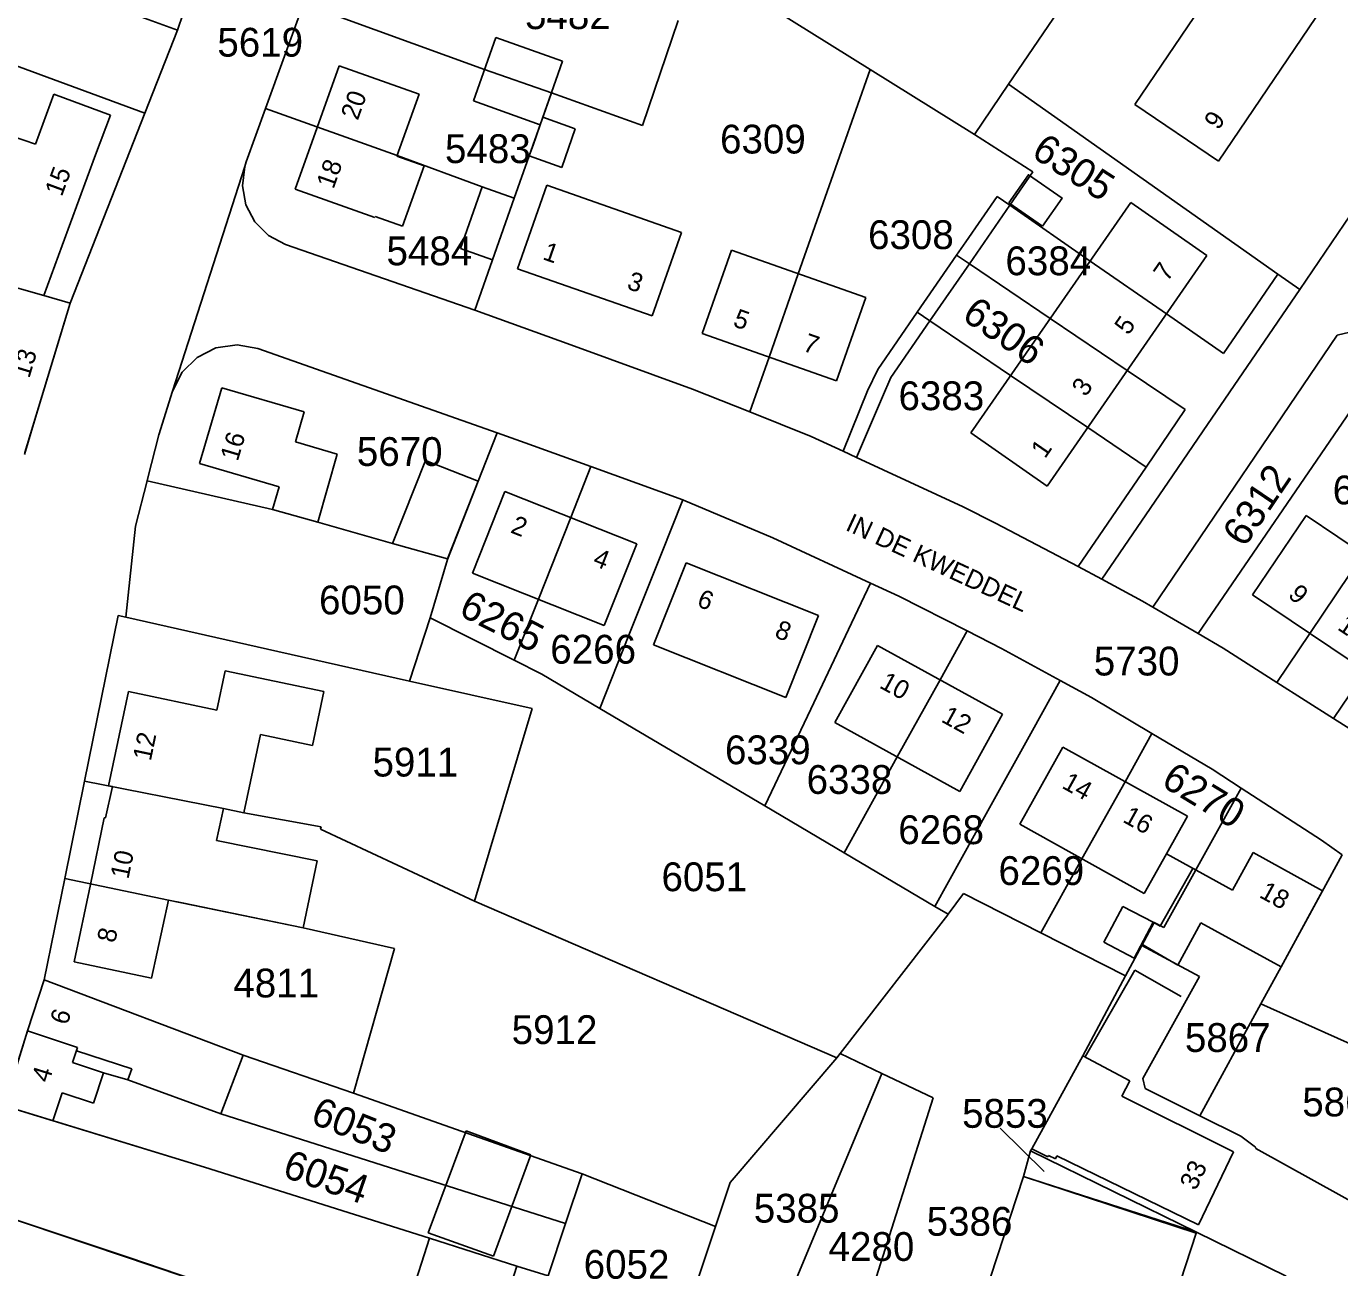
# Model space of a CAD drawing. Extents: x 191922 to 199923, y 328959 to 333350.
# Drawn here: x 196713.8 to 196836.9, y 331297.2 to 331413.5 of the extents above; entities that cross this region are included whole.
import ezdxf

# ---------------------------------------------------------------- set-up
doc = ezdxf.new("R2010")
doc.units = 0
for name, color, linetype in [('bouwvlak', 7, 'Continuous'), ('enkelbestemming', 7, 'Continuous'), ('Level 18', 7, 'Continuous'), ('Level 20', 7, 'Continuous'), ('Level 6', 7, 'Continuous'), ('maatvoering - maximum aantal wooneenheden', 7, 'Continuous'), ('Maatvoering_symbolen', 7, 'Continuous'), ('recreatiewoning', 7, 'Continuous')]:
    doc.layers.add(name, color=color, linetype=linetype)

msp = doc.modelspace()

# ---------------------------------------------------------------- linework, layer by layer
at = {"layer": 'bouwvlak'}
msp.add_line((196805.09, 331310.23), (196809.21, 331306.18), dxfattribs=at)
at = {"layer": 'Level 18'}
msp.add_line((196754.51, 331392.7), (196757.53, 331391.64), dxfattribs=at)
msp.add_lwpolyline([(196751.23, 331372.82), (196756.17, 331370.89), (196753.32, 331363.6)], dxfattribs=at)
at = {"layer": 'Level 20'}
for p, q in [((196802.21, 331391.28), (196806, 331396.76)), ((196798.52, 331385.92), (196802.21, 331391.28)), ((196794.86, 331380.62), (196798.52, 331385.92)), ((196794.06, 331378.8), (196794.86, 331380.62)), ((196791.62, 331373.12), (196794.06, 331378.8))]:
    msp.add_line(p, q, dxfattribs=at)
at = {"layer": 'Level 6'}
for p, q in [((196805.88, 331408.1), (196815.53, 331422.38)), ((196730.82, 331421.53), (196728, 331413.18)), ((196708.71, 331420.22), (196728, 331413.18)), ((196776.77, 331419.56), (196792.91, 331409.48)), ((196736.25, 331405.82), (196739.81, 331415.63)), ((196739.81, 331415.63), (196756.76, 331409.48)), ((196771.59, 331404.24), (196774.91, 331414.07)), ((196724.95, 331405.4), (196728, 331413.18)), ((196711.99, 331410.17), (196724.95, 331405.4)), ((196756.76, 331409.48), (196763.05, 331407.3)), ((196788.89, 331398.05), (196792.91, 331409.48)), ((196792.91, 331409.48), (196802.68, 331403.38)), ((196759.56, 331397.43), (196763.05, 331407.3)), ((196763.05, 331407.3), (196771.59, 331404.24)), ((196805.88, 331408.1), (196802.68, 331403.38)), ((196805.88, 331408.1), (196831.12, 331390.3)), ((196717.93, 331387.57), (196724.95, 331405.4)), ((196734.43, 331400.82), (196736.25, 331405.82)), ((196736.25, 331405.82), (196748.58, 331401.41)), ((196833.17, 331388.86), (196843.55, 331404.19)), ((196808.17, 331399.9), (196802.68, 331403.38)), ((196748.58, 331401.41), (196756.55, 331398.49)), ((196727.54, 331379.33), (196734.3, 331400.38)), ((196734.08, 331398.59), (196734.3, 331400.38)), ((196734.3, 331400.38), (196734.43, 331400.82)), ((196806, 331396.76), (196808.17, 331399.9)), ((196734.4, 331396.8), (196734.08, 331398.59)), ((196755.86, 331386.93), (196759.56, 331397.43)), ((196756.55, 331398.49), (196759.56, 331397.43)), ((196786.18, 331390.34), (196788.89, 331398.05)), ((196801.89, 331393.34), (196804.82, 331397.58)), ((196806, 331396.76), (196804.82, 331397.58)), ((196735.24, 331395.2), (196734.4, 331396.8)), ((196813.53, 331391.53), (196806, 331396.76)), ((196736.52, 331393.92), (196735.24, 331395.2)), ((196738.12, 331393.07), (196736.52, 331393.92)), ((196755.86, 331386.93), (196738.12, 331393.07)), ((196801.89, 331393.34), (196801.02, 331392.08)), ((196801.02, 331392.08), (196797.33, 331386.73)), ((196802.21, 331391.28), (196801.02, 331392.08)), ((196809.79, 331386.15), (196802.21, 331391.28)), ((196820.67, 331386.57), (196813.53, 331391.53)), ((196708.77, 331390.21), (196715.48, 331388.29)), ((196783.44, 331382.53), (196786.18, 331390.34)), ((196826.03, 331382.85), (196831.12, 331390.3)), ((196831.12, 331390.3), (196833.17, 331388.86)), ((196824.52, 331376.2), (196833.17, 331388.86)), ((196713.71, 331373.57), (196717.93, 331387.57)), ((196715.48, 331388.29), (196717.93, 331387.57)), ((196764.87, 331383.68), (196755.86, 331386.93)), ((196797.33, 331386.73), (196793.62, 331381.36)), ((196798.52, 331385.92), (196797.33, 331386.73)), ((196820.67, 331386.57), (196826.03, 331382.85)), ((196836.67, 331384.59), (196843.96, 331386.3)), ((196806.08, 331380.8), (196798.52, 331385.92)), ((196809.79, 331386.15), (196817.01, 331381.27)), ((196819.42, 331359.08), (196836.67, 331384.59)), ((196729.84, 331382.5), (196731.61, 331383.39)), ((196731.61, 331383.39), (196733.58, 331383.67)), ((196733.58, 331383.67), (196735.53, 331383.32)), ((196735.53, 331383.32), (196757.95, 331375.43)), ((196776.27, 331379.52), (196764.87, 331383.68)), ((196783.44, 331382.53), (196781.63, 331377.38)), ((196728.43, 331381.1), (196729.84, 331382.5)), ((196793.62, 331381.36), (196792.67, 331379.36)), ((196727.54, 331379.33), (196728.43, 331381.1)), ((196806.08, 331380.8), (196813.3, 331375.91)), ((196817.01, 331381.27), (196822.45, 331377.6)), ((196726.24, 331375.23), (196727.54, 331379.33)), ((196781.63, 331377.38), (196776.27, 331379.52)), ((196792.67, 331379.36), (196790.38, 331373.7)), ((196818.77, 331372.21), (196822.45, 331377.6)), ((196838.36, 331378.11), (196823.64, 331356.6)), ((196787.38, 331375.09), (196781.63, 331377.38)), ((196725.22, 331371.2), (196726.24, 331375.23)), ((196756.19, 331370.88), (196757.95, 331375.43)), ((196757.95, 331375.43), (196760.59, 331374.5)), ((196813.3, 331375.91), (196818.77, 331372.21)), ((196820.84, 331370.81), (196824.52, 331376.2)), ((196760.59, 331374.5), (196766.75, 331372.26)), ((196790.38, 331373.7), (196787.38, 331375.09)), ((196791.62, 331373.12), (196790.38, 331373.7)), ((196801.63, 331368.49), (196791.62, 331373.12)), ((196764.86, 331367.49), (196766.75, 331372.26)), ((196766.75, 331372.26), (196775.35, 331369.14)), ((196818.77, 331372.21), (196812.4, 331362.9)), ((196724.07, 331366.67), (196725.15, 331370.94)), ((196725.15, 331370.94), (196725.22, 331371.2)), ((196736.9, 331368.24), (196725.15, 331370.94)), ((196753.32, 331363.6), (196756.19, 331370.88)), ((196814.63, 331361.72), (196820.84, 331370.81)), ((196773.35, 331364.11), (196775.35, 331369.14)), ((196775.35, 331369.14), (196775.42, 331369.12)), ((196775.42, 331369.12), (196783.79, 331365.58)), ((196736.9, 331368.24), (196741.14, 331367.05)), ((196804.66, 331366.97), (196801.63, 331368.49)), ((196723.15, 331358.14), (196724.07, 331366.67)), ((196741.14, 331367.05), (196748.14, 331365.06)), ((196764.86, 331367.49), (196761.82, 331359.82)), ((196812.4, 331362.9), (196804.66, 331366.97)), ((196783.79, 331365.58), (196792.95, 331361.33)), ((196748.14, 331365.06), (196753.32, 331363.6)), ((196773.35, 331364.11), (196770.31, 331356.46)), ((196751.69, 331358.09), (196753.3, 331363.55)), ((196753.3, 331363.55), (196753.32, 331363.6)), ((196814.63, 331361.72), (196812.4, 331362.9)), ((196818.43, 331359.66), (196814.63, 331361.72)), ((196790.9, 331357), (196792.95, 331361.33)), ((196792.95, 331361.33), (196795.61, 331360.1)), ((196761.82, 331359.82), (196759.56, 331354.12)), ((196795.61, 331360.1), (196802, 331356.85)), ((196819.42, 331359.08), (196818.43, 331359.66)), ((196719.28, 331342.78), (196722.43, 331358.31)), ((196722.43, 331358.31), (196723.15, 331358.14)), ((196723.15, 331358.14), (196737.41, 331354.93)), ((196749.73, 331352.16), (196751.69, 331358.09)), ((196759.56, 331354.12), (196751.69, 331358.09)), ((196823.64, 331356.6), (196819.42, 331359.08)), ((196790.9, 331357), (196787.35, 331349.52)), ((196799.46, 331352.28), (196802, 331356.85)), ((196802, 331356.85), (196805.21, 331355.22)), ((196770.31, 331356.46), (196767.59, 331349.6)), ((196825.98, 331355.23), (196823.64, 331356.6)), ((196834.12, 331356.62), (196831.03, 331352.02)), ((196737.41, 331354.93), (196749.73, 331352.16)), ((196805.21, 331355.22), (196810.73, 331352.22)), ((196831.03, 331352.02), (196825.98, 331355.23)), ((196762.16, 331352.81), (196759.56, 331354.12)), ((196839.34, 331353.09), (196836.35, 331348.64)), ((196761.23, 331349.57), (196749.73, 331352.16)), ((196767.59, 331349.6), (196762.16, 331352.81)), ((196795.46, 331345.04), (196799.46, 331352.28)), ((196808.12, 331347.51), (196810.73, 331352.22)), ((196810.73, 331352.22), (196813.66, 331350.62)), ((196836.35, 331348.64), (196831.03, 331352.02)), ((196813.66, 331350.62), (196819.32, 331347.25)), ((196761.23, 331349.57), (196755.84, 331331.51)), ((196783.05, 331340.45), (196767.59, 331349.6)), ((196787.35, 331349.52), (196783.05, 331340.45)), ((196839.06, 331346.92), (196836.35, 331348.64)), ((196808.12, 331347.51), (196804.11, 331340.26)), ((196816.8, 331342.72), (196819.32, 331347.25)), ((196819.32, 331347.25), (196824.96, 331343.89)), ((196795.46, 331345.04), (196790.48, 331336.05)), ((196824.96, 331343.89), (196827.68, 331342.12)), ((196717.43, 331333.64), (196719.28, 331342.78)), ((196732.3, 331340.2), (196719.28, 331342.78)), ((196816.8, 331342.72), (196812.76, 331335.48)), ((196826.23, 331339.52), (196827.68, 331342.12)), ((196827.68, 331342.12), (196835.21, 331337.25)), ((196734.22, 331339.79), (196732.3, 331340.2)), ((196734.22, 331339.79), (196741.46, 331338.49)), ((196790.48, 331336.05), (196783.05, 331340.45)), ((196804.11, 331340.26), (196798.99, 331331.01)), ((196820.42, 331329.06), (196826.23, 331339.52)), ((196741.46, 331338.49), (196741.39, 331338.27)), ((196741.39, 331338.27), (196755.84, 331331.51)), ((196835.21, 331337.25), (196837.16, 331335.87)), ((196798.99, 331331.01), (196790.48, 331336.05)), ((196837.16, 331335.87), (196831.42, 331325.38)), ((196812.76, 331335.48), (196808.9, 331328.56)), ((196715.51, 331324.16), (196717.43, 331333.64)), ((196727.15, 331331.63), (196717.43, 331333.64)), ((196800.21, 331330.29), (196801.65, 331332.23)), ((196801.65, 331332.23), (196808.9, 331328.56)), ((196727.15, 331331.63), (196728.45, 331331.36)), ((196728.45, 331331.36), (196739.78, 331329.01)), ((196755.84, 331331.51), (196789.79, 331316.83)), ((196800.21, 331330.29), (196798.99, 331331.01)), ((196790.1, 331317.23), (196800.19, 331330.25)), ((196800.19, 331330.25), (196800.21, 331330.29)), ((196739.78, 331329.01), (196748.34, 331327.08)), ((196808.9, 331328.56), (196816.84, 331324.54)), ((196818.38, 331327.37), (196819.53, 331329.51)), ((196819.53, 331329.51), (196820.42, 331329.06)), ((196816.84, 331324.54), (196818.38, 331327.37)), ((196823.77, 331324.46), (196818.38, 331327.37)), ((196748.34, 331327.08), (196744.49, 331313.52)), ((196831.42, 331325.38), (196829.52, 331321.89)), ((196713.95, 331319.38), (196715.51, 331324.16)), ((196715.51, 331324.16), (196734.15, 331317.1)), ((196816.84, 331324.54), (196812.86, 331317.03)), ((196818.46, 331314.91), (196823.77, 331324.46)), ((196829.52, 331321.89), (196823.8, 331311.4)), ((196829.52, 331321.89), (196840.61, 331316.93)), ((196711.78, 331312.33), (196713.95, 331319.38)), ((196713.95, 331319.38), (196718.64, 331317.81)), ((196718.64, 331317.81), (196718.17, 331316.41)), ((196718.17, 331316.41), (196721.08, 331315.43)), ((196734.15, 331317.1), (196744.49, 331313.52)), ((196779.81, 331305.16), (196789.79, 331316.83)), ((196789.79, 331316.83), (196790.1, 331317.23)), ((196790.1, 331317.23), (196794.02, 331315.36)), ((196812.86, 331317.03), (196808.06, 331308.3)), ((196721.08, 331315.43), (196723.36, 331314.77)), ((196794.02, 331315.36), (196785.37, 331294.58)), ((196798.81, 331313.08), (196794.02, 331315.36)), ((196818.68, 331313.96), (196818.46, 331314.91)), ((196723.36, 331314.77), (196732.05, 331311.58)), ((196823.8, 331311.4), (196818.68, 331313.96)), ((196744.49, 331313.52), (196765.92, 331305.98)), ((196792.32, 331292.59), (196798.81, 331313.08)), ((196711.78, 331312.33), (196730.52, 331306.58)), ((196732.05, 331311.58), (196764.36, 331301.31)), ((196823.8, 331311.4), (196827.65, 331309.48)), ((196827.65, 331309.48), (196829.03, 331308.45)), ((196807.28, 331305.72), (196807.95, 331308.11)), ((196808.06, 331308.3), (196807.95, 331308.11)), ((196807.95, 331308.11), (196823.49, 331300.5)), ((196829.03, 331308.45), (196829.05, 331308.34)), ((196829.05, 331308.34), (196858.11, 331292.23)), ((196730.52, 331306.58), (196751.61, 331299.93)), ((196765.92, 331305.98), (196764.36, 331301.31)), ((196765.92, 331305.98), (196778.43, 331301.03)), ((196778.43, 331301.03), (196779.81, 331305.16)), ((196799.89, 331283.15), (196807.28, 331305.72)), ((196823.49, 331300.5), (196807.28, 331305.72)), ((196708.83, 331302.98), (196736.02, 331293.86)), ((196764.36, 331301.31), (196762.73, 331296.39)), ((196775.64, 331292.73), (196778.43, 331301.03)), ((196816.07, 331277.82), (196823.49, 331300.5)), ((196823.49, 331300.5), (196831.91, 331296.38)), ((196751.61, 331299.93), (196759.81, 331297.32)), ((196759.81, 331297.32), (196756.53, 331287.11)), ((196759.81, 331297.32), (196762.73, 331296.39))]:
    msp.add_line(p, q, dxfattribs=at)
msp.add_lwpolyline([(196834.12, 331356.62), (196839.13, 331364.06), (196844.08, 331371.27), (196844.18, 331371.2), (196845.55, 331373.23)], dxfattribs=at)
at = {"layer": 'recreatiewoning'}
for p, q in [((196838.56, 331436.92), (196817.71, 331406.21)), ((196825.55, 331400.9), (196846.41, 331431.67)), ((196757.82, 331412.48), (196755.73, 331406.56)), ((196764.09, 331410.27), (196757.82, 331412.48)), ((196739.03, 331398.26), (196743.14, 331409.84)), ((196743.14, 331409.84), (196750.64, 331407.18)), ((196761.99, 331404.3), (196764.09, 331410.27)), ((196716.43, 331407.16), (196714.7, 331402.47)), ((196721.71, 331405.21), (196716.43, 331407.16)), ((196750.64, 331407.18), (196748.55, 331401.36)), ((196755.73, 331406.56), (196761.99, 331404.3)), ((196817.71, 331406.21), (196825.55, 331400.9)), ((196720.33, 331401.47), (196721.71, 331405.21)), ((196765.28, 331403.93), (196762.24, 331405.01)), ((196761.32, 331402.4), (196761.99, 331404.3)), ((196764.01, 331400.31), (196765.28, 331403.93)), ((196714.7, 331402.47), (196712.52, 331403.25)), ((196761.32, 331402.4), (196760.96, 331401.39)), ((196717.2, 331392.98), (196720.33, 331401.47)), ((196751.11, 331400.46), (196748.55, 331401.36)), ((196760.96, 331401.39), (196764.01, 331400.31)), ((196751.11, 331400.46), (196749.1, 331394.79)), ((196759.88, 331390.81), (196762.63, 331398.64)), ((196762.63, 331398.64), (196775.23, 331394.21)), ((196746.5, 331395.61), (196739.03, 331398.26)), ((196754.51, 331392.7), (196756.55, 331398.49)), ((196756.55, 331398.49), (196759.56, 331397.43)), ((196759.56, 331397.43), (196757.53, 331391.64)), ((196817.34, 331397.01), (196802.35, 331375.43)), ((196805.92, 331396.98), (196809.06, 331394.79)), ((196824.47, 331392.05), (196817.34, 331397.01)), ((196749.1, 331394.79), (196746.54, 331395.7)), ((196775.23, 331394.21), (196772.48, 331386.4)), ((196715.48, 331388.29), (196717.2, 331392.98)), ((196777.17, 331384.73), (196779.92, 331392.54)), ((196779.92, 331392.54), (196792.5, 331388.12)), ((196809.51, 331370.43), (196824.47, 331392.05)), ((196708.77, 331390.21), (196715.48, 331388.29)), ((196772.48, 331386.4), (196759.88, 331390.81)), ((196714.61, 331376.55), (196717.93, 331387.57)), ((196717.93, 331387.57), (196715.48, 331388.29)), ((196792.5, 331388.12), (196789.76, 331380.31)), ((196789.76, 331380.31), (196777.17, 331384.73)), ((196730.06, 331372.54), (196732.17, 331379.65)), ((196732.17, 331379.65), (196739.88, 331377.38)), ((196713.66, 331373.39), (196714.61, 331376.55)), ((196739.88, 331377.38), (196739.06, 331374.58)), ((196802.35, 331375.43), (196809.51, 331370.43)), ((196739.06, 331374.58), (196742.98, 331373.43)), ((196742.98, 331373.43), (196741.14, 331367.05)), ((196748.14, 331365.06), (196751.23, 331372.82)), ((196756.19, 331370.88), (196751.23, 331372.82)), ((196737.52, 331370.35), (196730.06, 331372.54)), ((196736.9, 331368.24), (196737.52, 331370.35)), ((196756.19, 331370.88), (196753.3, 331363.55)), ((196755.64, 331362.27), (196758.68, 331369.94)), ((196758.68, 331369.94), (196771.04, 331365.03)), ((196741.14, 331367.05), (196736.9, 331368.24)), ((196828.76, 331360.24), (196833.78, 331367.67)), ((196833.78, 331367.67), (196849.72, 331356.91)), ((196753.32, 331363.6), (196748.14, 331365.06)), ((196771.04, 331365.03), (196768, 331357.37)), ((196772.62, 331355.54), (196775.68, 331363.23)), ((196775.68, 331363.23), (196788.07, 331358.3)), ((196768, 331357.37), (196755.64, 331362.27)), ((196844.7, 331349.47), (196828.76, 331360.24)), ((196788.07, 331358.3), (196785, 331350.61)), ((196785, 331350.61), (196772.62, 331355.54)), ((196789.61, 331348.27), (196793.61, 331355.5)), ((196793.61, 331355.5), (196805.32, 331349.05)), ((196731.68, 331349.42), (196732.46, 331353.13)), ((196732.46, 331353.13), (196741.73, 331351.17)), ((196721.55, 331342.35), (196723.42, 331351.17)), ((196723.42, 331351.17), (196731.68, 331349.42)), ((196741.73, 331351.17), (196740.66, 331346.11)), ((196801.31, 331341.8), (196789.61, 331348.27)), ((196805.32, 331349.05), (196801.31, 331341.8)), ((196735.77, 331347.14), (196734.22, 331339.79)), ((196740.66, 331346.11), (196735.77, 331347.14)), ((196806.93, 331338.74), (196810.96, 331345.97)), ((196810.96, 331345.97), (196822.64, 331339.48)), ((196721.27, 331339.33), (196721.9, 331342.27)), ((196721.9, 331342.27), (196721.55, 331342.35)), ((196732.3, 331340.2), (196731.67, 331337.22)), ((196734.22, 331339.79), (196732.3, 331340.2)), ((196822.64, 331339.48), (196820.69, 331335.95)), ((196719.84, 331333.08), (196721.14, 331339.35)), ((196721.14, 331339.35), (196721.27, 331339.33)), ((196818.59, 331332.23), (196806.93, 331338.74)), ((196731.67, 331337.22), (196741.08, 331335.31)), ((196820.69, 331335.95), (196818.59, 331332.23)), ((196820.69, 331335.95), (196826.86, 331332.55)), ((196826.86, 331332.55), (196828.8, 331336.09)), ((196828.8, 331336.09), (196835.3, 331332.5)), ((196741.08, 331335.31), (196739.78, 331329.01)), ((196820.09, 331329.19), (196823.14, 331334.6)), ((196718.32, 331325.83), (196719.84, 331333.08)), ((196831.42, 331325.38), (196835.3, 331332.5)), ((196727.15, 331331.63), (196725.58, 331324.32)), ((196739.78, 331329.01), (196727.15, 331331.63)), ((196814.82, 331327.68), (196816.59, 331331.01)), ((196816.59, 331331.01), (196819.44, 331329.55)), ((196819.44, 331329.55), (196817.65, 331326.18)), ((196819.44, 331329.55), (196820.09, 331329.19)), ((196821.76, 331325.53), (196823.91, 331329.48)), ((196823.91, 331329.48), (196831.42, 331325.38)), ((196817.65, 331326.18), (196814.82, 331327.68)), ((196818.36, 331327.5), (196821.76, 331325.53)), ((196725.58, 331324.32), (196718.32, 331325.83)), ((196813.05, 331316.93), (196817.73, 331325.07)), ((196817.73, 331325.07), (196822.06, 331322.58)), ((196713.97, 331319.45), (196715.51, 331324.16)), ((196715.51, 331324.16), (196734.15, 331317.1)), ((196715.51, 331324.16), (196715.51, 331324.16)), ((196708.83, 331302.98), (196713.97, 331319.45)), ((196713.95, 331319.38), (196718.64, 331317.81)), ((196718.64, 331317.81), (196718.17, 331316.41)), ((196723.73, 331315.82), (196718.53, 331317.49)), ((196718.17, 331316.41), (196721.08, 331315.43)), ((196734.15, 331317.1), (196732.05, 331311.58)), ((196812.84, 331317.04), (196808.06, 331308.3)), ((196817.24, 331314.68), (196812.84, 331317.04)), ((196721.08, 331315.43), (196720.13, 331312.59)), ((196723.36, 331314.77), (196723.73, 331315.82)), ((196732.05, 331311.58), (196723.36, 331314.77)), ((196816.5, 331313.24), (196817.24, 331314.68)), ((196717.2, 331313.57), (196716.32, 331310.93)), ((196720.13, 331312.59), (196717.2, 331313.57)), ((196826.96, 331308.04), (196816.5, 331313.24)), ((196711.75, 331312.34), (196730.52, 331306.58)), ((196755.04, 331309.99), (196751.5, 331300.42)), ((196761.12, 331307.75), (196755.04, 331309.99)), ((196757.61, 331298.24), (196761.12, 331307.75)), ((196808.06, 331308.3), (196809.57, 331307.57)), ((196809.57, 331307.57), (196809.62, 331307.67)), ((196809.62, 331307.67), (196810.27, 331307.36)), ((196810.27, 331307.36), (196810.42, 331307.65)), ((196810.42, 331307.65), (196823.67, 331301.18)), ((196823.67, 331301.18), (196826.96, 331308.04)), ((196751.61, 331299.93), (196730.52, 331306.58)), ((196799.89, 331283.15), (196807.28, 331305.72)), ((196807.28, 331305.72), (196823.47, 331300.41)), ((196723.45, 331298.11), (196708.83, 331302.98)), ((196751.5, 331300.42), (196757.61, 331298.24)), ((196823.47, 331300.41), (196816.07, 331277.82)), ((196751.61, 331299.93), (196748.41, 331289.94)), ((196736.02, 331293.86), (196723.45, 331298.11))]:
    msp.add_line(p, q, dxfattribs=at)
msp.add_lwpolyline([(196809.06, 331394.79), (196810.9, 331397.43), (196807.75, 331399.62), (196805.92, 331396.98)], dxfattribs=at)

# ---------------------------------------------------------------- texts
at = {"layer": 'enkelbestemming'}
for s, p in [('5482', (196760.57, 331413.27)), ('5619', (196731.74, 331410.69)), ('5483', (196753.07, 331400.71)), ('6309', (196778.85, 331401.61)), ('6308', (196792.72, 331392.65)), ('5484', (196747.59, 331391.13)), ('6384', (196805.59, 331390.2)), ('6383', (196795.57, 331377.55)), ('5670', (196744.81, 331372.32)), ('6310', (196836.26, 331368.72)), ('6050', (196741.27, 331358.41)), ('6266', (196762.94, 331353.79)), ('5730', (196813.87, 331352.68)), ('6339', (196779.31, 331344.36)), ('5911', (196746.28, 331343.21)), ('6338', (196786.96, 331341.58)), ('6268', (196795.55, 331336.87)), ('6269', (196804.94, 331333.04)), ('6051', (196773.36, 331332.46)), ('4811', (196733.24, 331322.5)), ('5912', (196759.32, 331318.13)), ('5867', (196822.41, 331317.39)), ('5866', (196833.41, 331311.35)), ('5853', (196801.53, 331310.28)), ('5385', (196782.01, 331301.39)), ('5386', (196798.21, 331300.16)), ('4280', (196789.02, 331297.8)), ('6052', (196766.07, 331296.13))]:
    msp.add_text(s, height=2.7, dxfattribs=at).set_placement(p)
for s, rotation, p in [('6305', 327.1543, (196807.9, 331401.38)), ('6306', 325.6071, (196801.39, 331386.13)), ('6312', 55.9735, (196828, 331364.59)), ('6265', 333.1268, (196754.24, 331358.39)), ('6270', 328.7905, (196820.07, 331342.4)), ('6053', 338.0068, (196740.35, 331310.76)), ('6054', 340.8519, (196737.73, 331305.73))]:
    msp.add_text(s, height=2.7, rotation=rotation, dxfattribs=at).set_placement(p)
at = {"layer": 'maatvoering - maximum aantal wooneenheden'}
for s, rotation, p in [('20', 70.4773, (196744.9, 331404.65)), ('9', 55.8488, (196825.54, 331403.73)), ('18', 70.4773, (196742.62, 331398.21)), ('15', 69.8063, (196717.16, 331397.5)), ('1', 340.7127, (196762.13, 331391.72)), ('7', 55.3085, (196820.77, 331389.52)), ('3', 340.7127, (196770.02, 331388.96)), ('5', 340.6585, (196779.97, 331385.45)), ('5', 55.3556, (196817.12, 331384.5)), ('7', 340.6585, (196786.51, 331383.15)), ('13', 73.2513, (196714.11, 331380.47)), ('3', 55.3556, (196813.12, 331378.73)), ('16', 73.5425, (196733.65, 331372.69)), ('1', 55.3085, (196809.3, 331372.94)), ('2', 338.337, (196759.12, 331366.11)), ('4', 338.337, (196766.83, 331363.04)), ('6', 338.2625, (196776.58, 331359.21)), ('9', 315.6082, (196831.99, 331360.15)), ('11', 325.9759, (196836.62, 331357.04)), ('8', 338.2625, (196783.86, 331356.31)), ('10', 331.1515, (196793.69, 331351.58)), ('12', 331.1515, (196799.48, 331348.39)), ('12', 78.1054, (196725.5, 331344.6)), ('14', 330.8953, (196810.79, 331342.18)), ('16', 330.8953, (196816.49, 331339)), ('10', 78.2855, (196723.4, 331333.53)), ('18', 331.1013, (196829.28, 331331.94)), ('8', 78.1615, (196722.15, 331327.55)), ('6', 71.9277, (196717.67, 331319.83)), ('4', 72.7076, (196715.96, 331314.43)), ('33', 64.512, (196823.42, 331304.32))]:
    msp.add_text(s, height=1.75, rotation=rotation, dxfattribs=at).set_placement(p)
at = {"layer": 'Maatvoering_symbolen'}
msp.add_text('IN DE KWEDDEL', height=1.75, rotation=335.1008, dxfattribs=at).set_placement((196790.51, 331366.35))

doc.saveas('drawing.dxf')
